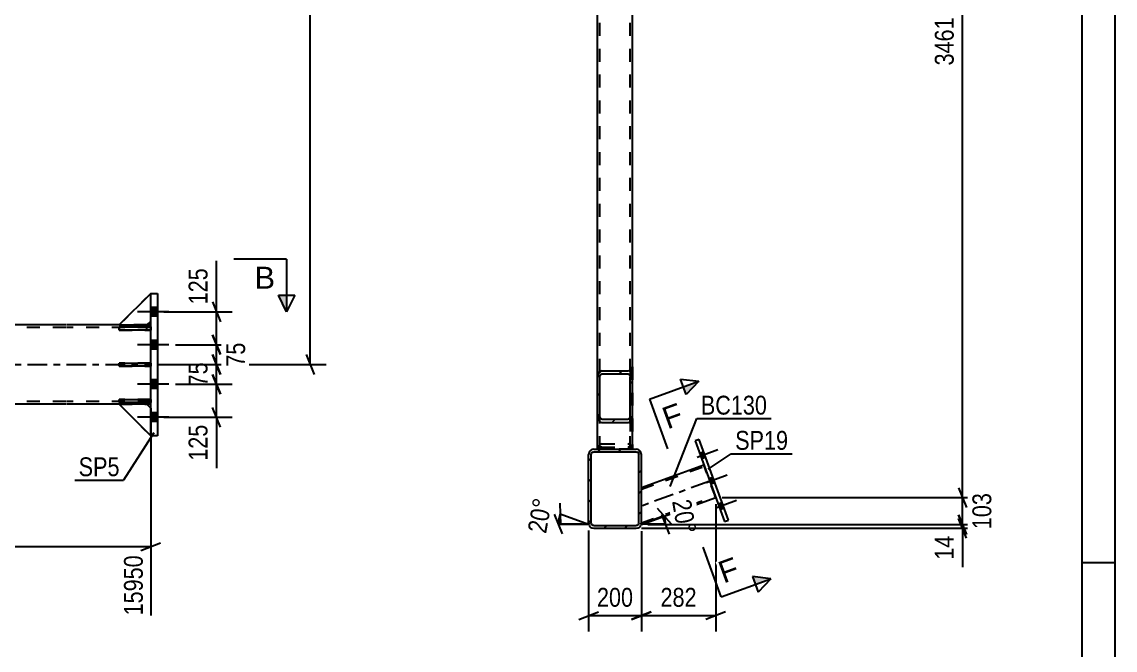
# Model space of a CAD drawing. Header units: millimetres. Extents: x 0 to 841, y 0 to 594.
# Drawn here: x 675.1 to 841, y 284.8 to 380.1 of the extents above; entities that cross this region are included whole.
import ezdxf

# ---------------------------------------------------------------- set-up
doc = ezdxf.new("R2010")
doc.units = ezdxf.units.MM
doc.linetypes.add('DXK_LINE_DOT2', pattern=[3.9198, 1.9599, -1.9599])
doc.linetypes.add('DXK_LINE_DOT3', pattern=[5.9187, 2.979, -0.9799, 0.9799, -0.9799])
doc.styles.add('Arial', font='ARIAL.TTF', dxfattribs={"height": 0.2})
doc.styles.add('Arial Narrow', font='ARIALN.TTF', dxfattribs={"height": 0.2})

# ---------------------------------------------------------------- blocks, each defined once
blk = doc.blocks.new('Unknown-122570250-1133')
at = {"color": 5, "linetype": 'Continuous'}
for p, q in [((841, 0), (841, 594)), ((836, 5), (836, 589)), ((841, 298), (836, 298))]:
    blk.add_line(p, q, dxfattribs=at)
blk = doc.blocks.new('Part-122570250-1794 - 1510')
at = {"color": 7, "linetype": 'DXK_LINE_DOT2'}
for p, q in [((689.9, 322.08), (694.1, 322.08)), ((694.7, 317.28), (689.9, 322.08)), ((694.1, 322.08), (694.7, 321.48)), ((694.7, 321.48), (694.7, 317.28))]:
    blk.add_line(p, q, dxfattribs=at)
blk = doc.blocks.new('Bolt-122570250-1552 - 1510')
at = {"linetype": 'Continuous'}
for points in [[(694.7, 336.77), (694.7, 335.45), (695.7, 335.45), (695.7, 336.77)], [(694.7, 336.77), (694.7, 335.45), (695.7, 335.45), (695.7, 336.77)], [(694.7, 336.77), (694.7, 335.45), (695.7, 335.45), (695.7, 336.77)], [(694.7, 331.77), (694.7, 330.45), (695.7, 330.45), (695.7, 331.77)], [(694.7, 331.77), (694.7, 330.45), (695.7, 330.45), (695.7, 331.77)], [(694.7, 325.77), (694.7, 324.45), (695.7, 324.45), (695.7, 325.77)], [(694.7, 325.77), (694.7, 324.45), (695.7, 324.45), (695.7, 325.77)], [(694.7, 320.77), (694.7, 319.45), (695.7, 319.45), (695.7, 320.77)], [(694.7, 320.77), (694.7, 319.45), (695.7, 319.45), (695.7, 320.77)], [(694.7, 320.77), (694.7, 319.45), (695.7, 319.45), (695.7, 320.77)]]:
    blk.add_hatch(color=1, dxfattribs=at).paths.add_polyline_path(points)
at = {"color": 1, "linetype": 'Continuous'}
for p, q in [((695.7, 336.77), (694.7, 336.77)), ((695.7, 336.77), (694.7, 336.77)), ((695.7, 336.77), (694.7, 336.77)), ((697.46, 336.11), (692.7, 336.11)), ((697.46, 336.11), (692.7, 336.11)), ((697.46, 336.11), (692.7, 336.11)), ((695.7, 335.45), (694.7, 335.45)), ((695.7, 335.45), (694.7, 335.45)), ((695.7, 335.45), (694.7, 335.45)), ((695.7, 331.77), (694.7, 331.77)), ((695.7, 331.77), (694.7, 331.77)), ((697.46, 331.11), (692.7, 331.11)), ((697.46, 331.11), (692.7, 331.11)), ((695.7, 330.45), (694.7, 330.45)), ((695.7, 330.45), (694.7, 330.45)), ((697.46, 325.11), (692.7, 325.11)), ((697.46, 325.11), (692.7, 325.11)), ((695.7, 325.77), (694.7, 325.77)), ((695.7, 325.77), (694.7, 325.77)), ((695.7, 324.45), (694.7, 324.45)), ((695.7, 324.45), (694.7, 324.45)), ((697.46, 320.11), (692.7, 320.11)), ((697.46, 320.11), (692.7, 320.11)), ((697.46, 320.11), (692.7, 320.11)), ((695.7, 320.77), (694.7, 320.77)), ((695.7, 320.77), (694.7, 320.77)), ((695.7, 320.77), (694.7, 320.77)), ((695.7, 319.45), (694.7, 319.45)), ((695.7, 319.45), (694.7, 319.45)), ((695.7, 319.45), (694.7, 319.45))]:
    blk.add_line(p, q, dxfattribs=at)
blk = doc.blocks.new('Part-122570250-1568 - 1510')
at = {"color": 2, "linetype": 'Continuous'}
for p, q in [((681.8, 334.11), (658.24, 334.11)), ((689.9, 334.11), (681.9, 334.11)), ((694.7, 334.11), (694.1, 334.11)), ((681.8, 322.11), (658.24, 322.11)), ((694.7, 322.11), (681.9, 322.11))]:
    blk.add_line(p, q, dxfattribs=at)
at = {"color": 7, "linetype": 'DXK_LINE_DOT2'}
for p, q in [((681.8, 333.71), (658.24, 333.71)), ((694.7, 333.71), (681.9, 333.71)), ((694.1, 334.11), (689.9, 334.11)), ((694.7, 322.11), (694.7, 334.11)), ((681.8, 322.51), (658.24, 322.51)), ((694.7, 322.51), (681.9, 322.51))]:
    blk.add_line(p, q, dxfattribs=at)
at = {"color": 7, "linetype": 'DXK_LINE_DOT3'}
for p, q in [((658.24, 328.11), (681.8, 328.11)), ((681.9, 328.11), (694.7, 328.11))]:
    blk.add_line(p, q, dxfattribs=at)
blk = doc.blocks.new('Part-122570250-1796 - 1510')
at = {"color": 7, "linetype": 'DXK_LINE_DOT2'}
for p, q in [((694.7, 338.91), (689.9, 334.11)), ((694.7, 334.71), (694.7, 338.91)), ((689.9, 334.11), (694.1, 334.11)), ((694.1, 334.11), (694.7, 334.71))]:
    blk.add_line(p, q, dxfattribs=at)
blk = doc.blocks.new('Part-122570250-1777 - 1510')
at = {"color": 2, "linetype": 'Continuous'}
for p, q in [((694.7, 338.91), (695.7, 338.91)), ((694.7, 333.82), (694.7, 338.91)), ((695.7, 338.91), (695.7, 317.31)), ((694.7, 328.32), (694.7, 333.34)), ((694.7, 322.82), (694.7, 327.84)), ((694.7, 317.31), (694.7, 322.34)), ((695.7, 317.31), (694.7, 317.31))]:
    blk.add_line(p, q, dxfattribs=at)
at = {"color": 7, "linetype": 'DXK_LINE_DOT2'}
for p, q in [((694.7, 333.34), (694.7, 333.82)), ((694.7, 327.84), (694.7, 328.32)), ((694.7, 322.34), (694.7, 322.82))]:
    blk.add_line(p, q, dxfattribs=at)
blk = doc.blocks.new('Part-122570250-1788 - 1510')
at = {"color": 2, "linetype": 'Continuous'}
for p, q in [((689.9, 328.32), (694.7, 328.32)), ((689.9, 327.84), (689.9, 328.32)), ((694.7, 327.84), (689.9, 327.84)), ((694.7, 328.32), (694.7, 327.84))]:
    blk.add_line(p, q, dxfattribs=at)
at = {"color": 7, "linetype": 'DXK_LINE_DOT2'}
blk.add_line((694.1, 327.84), (694.1, 328.32), dxfattribs=at)
blk = doc.blocks.new('Part-122570250-1789 - 1510')
at = {"color": 2, "linetype": 'Continuous'}
for p, q in [((689.9, 333.82), (694.7, 333.82)), ((689.9, 333.34), (689.9, 333.82)), ((694.7, 333.82), (694.7, 333.34)), ((694.7, 333.34), (689.9, 333.34))]:
    blk.add_line(p, q, dxfattribs=at)
at = {"color": 7, "linetype": 'DXK_LINE_DOT2'}
blk.add_line((694.1, 333.34), (694.1, 333.82), dxfattribs=at)
blk = doc.blocks.new('Part-122570250-1790 - 1510')
at = {"color": 2, "linetype": 'Continuous'}
for p, q in [((689.9, 322.82), (694.7, 322.82)), ((689.9, 322.34), (689.9, 322.82)), ((694.7, 322.34), (689.9, 322.34)), ((694.7, 322.82), (694.7, 322.34))]:
    blk.add_line(p, q, dxfattribs=at)
at = {"color": 7, "linetype": 'DXK_LINE_DOT2'}
blk.add_line((694.1, 322.34), (694.1, 322.82), dxfattribs=at)
blk = doc.blocks.new('Part-122570250-1791 - 1510')
at = {"color": 7, "linetype": 'DXK_LINE_DOT2'}
for p, q in [((694.7, 328.32), (689.9, 328.32)), ((689.9, 328.32), (689.9, 327.84)), ((689.9, 327.84), (694.7, 327.84)), ((694.1, 327.84), (694.1, 328.32)), ((694.7, 327.84), (694.7, 328.32))]:
    blk.add_line(p, q, dxfattribs=at)
blk = doc.blocks.new('Part-122570250-1792 - 1510')
at = {"color": 7, "linetype": 'DXK_LINE_DOT2'}
for p, q in [((694.7, 333.82), (689.9, 333.82)), ((689.9, 333.82), (689.9, 333.34)), ((694.1, 333.34), (694.1, 333.82)), ((694.7, 333.34), (694.7, 333.82)), ((689.9, 333.34), (694.7, 333.34))]:
    blk.add_line(p, q, dxfattribs=at)
blk = doc.blocks.new('Part-122570250-1793 - 1510')
at = {"color": 7, "linetype": 'DXK_LINE_DOT2'}
for p, q in [((694.7, 322.82), (689.9, 322.82)), ((689.9, 322.82), (689.9, 322.34)), ((689.9, 322.34), (694.7, 322.34)), ((694.1, 322.34), (694.1, 322.82)), ((694.7, 322.34), (694.7, 322.82))]:
    blk.add_line(p, q, dxfattribs=at)
blk = doc.blocks.new('Part-122570250-1795 - 1510')
at = {"color": 2, "linetype": 'Continuous'}
for p, q in [((694.7, 317.28), (689.9, 322.08)), ((694.1, 322.08), (689.9, 322.08)), ((694.1, 322.08), (694.7, 321.48)), ((694.7, 317.31), (694.7, 317.28))]:
    blk.add_line(p, q, dxfattribs=at)
at = {"color": 7, "linetype": 'DXK_LINE_DOT2'}
blk.add_line((694.7, 317.31), (694.7, 321.48), dxfattribs=at)
blk = doc.blocks.new('Part-122570250-1797 - 1510')
at = {"color": 2, "linetype": 'Continuous'}
for p, q in [((694.7, 338.91), (689.9, 334.11)), ((689.9, 334.11), (694.1, 334.11)), ((694.1, 334.11), (694.7, 334.71))]:
    blk.add_line(p, q, dxfattribs=at)
at = {"color": 7, "linetype": 'DXK_LINE_DOT2'}
blk.add_line((694.7, 334.71), (694.7, 338.91), dxfattribs=at)
blk = doc.blocks.new('Part-122570250-3984 - 3982')
at = {"linetype": 'Continuous'}
h = blk.add_hatch(dxfattribs=at)
h.set_pattern_fill('', scale=0.7, style=0, pattern_type=0)
h.set_pattern_definition([(45, (761.1313, 304.062), (-1.57154, 1.57154), [])])
h.paths.add_polyline_path([(761.13, 314.46), (761.13, 304.06), (761.19, 303.76), (761.37, 303.5), (761.63, 303.32), (761.93, 303.26), (768.33, 303.26), (768.64, 303.32), (768.9, 303.5), (769.07, 303.76), (769.13, 304.06), (769.13, 314.46), (769.07, 314.77), (768.9, 315.03), (768.64, 315.2), (768.33, 315.26), (761.93, 315.26), (761.63, 315.2), (761.37, 315.03), (761.19, 314.77)])
h.paths.add_polyline_path([(761.65, 314.74), (761.78, 314.83), (761.93, 314.86), (768.33, 314.86), (768.48, 314.83), (768.61, 314.74), (768.7, 314.62), (768.73, 314.46), (768.73, 304.06), (768.7, 303.91), (768.61, 303.78), (768.48, 303.69), (768.33, 303.66), (761.93, 303.66), (761.78, 303.69), (761.65, 303.78), (761.56, 303.91), (761.53, 304.06), (761.53, 314.46), (761.56, 314.62)])
at = {"color": 2, "linetype": 'Continuous'}
for p, q in [((761.93, 315.26), (761.63, 315.2)), ((761.93, 315.26), (761.93, 315.26)), ((761.93, 315.26), (768.33, 315.26)), ((768.33, 315.26), (768.33, 315.26)), ((768.64, 315.2), (768.33, 315.26)), ((761.19, 314.77), (761.13, 314.46)), ((761.13, 314.46), (761.13, 314.46)), ((761.13, 304.06), (761.13, 314.46)), ((761.53, 314.46), (761.56, 314.62)), ((761.53, 314.46), (761.53, 314.46)), ((761.53, 304.06), (761.53, 314.46)), ((761.78, 314.83), (761.93, 314.86)), ((761.93, 314.86), (761.93, 314.86)), ((761.93, 314.86), (768.33, 314.86)), ((768.33, 314.86), (768.33, 314.86)), ((768.33, 314.86), (768.48, 314.83)), ((768.7, 314.62), (768.73, 314.46)), ((768.73, 314.46), (768.73, 314.46)), ((768.73, 304.06), (768.73, 314.46)), ((769.13, 314.46), (769.07, 314.77)), ((769.13, 314.46), (769.13, 314.46)), ((769.13, 304.06), (769.13, 314.46)), ((761.13, 304.06), (761.13, 304.06)), ((761.13, 304.06), (761.19, 303.76)), ((761.53, 304.06), (761.53, 304.06)), ((761.56, 303.91), (761.53, 304.06)), ((761.93, 303.66), (761.78, 303.69)), ((761.93, 303.66), (761.93, 303.66)), ((761.93, 303.66), (768.33, 303.66)), ((768.48, 303.69), (768.33, 303.66)), ((768.33, 303.66), (768.33, 303.66)), ((768.73, 304.06), (768.7, 303.91)), ((768.73, 304.06), (768.73, 304.06)), ((769.07, 303.76), (769.13, 304.06)), ((769.13, 304.06), (769.13, 304.06)), ((761.63, 303.32), (761.93, 303.26)), ((761.93, 303.26), (761.93, 303.26)), ((761.93, 303.26), (768.33, 303.26)), ((768.33, 303.26), (768.64, 303.32)), ((768.33, 303.26), (768.33, 303.26))]:
    blk.add_line(p, q, dxfattribs=at)
for centre, radius, start, end in [((761.93, 314.46), 0.8, 112.5, 157.5), ((768.33, 314.46), 0.8, 22.5, 67.5), ((761.93, 314.46), 0.4, 112.5, 157.5), ((768.33, 314.46), 0.4, 22.5, 67.5), ((761.93, 304.06), 0.8, 202.5, 247.5), ((761.93, 304.06), 0.4, 202.5, 247.5), ((768.33, 304.06), 0.4, 292.5, 337.5), ((768.33, 304.06), 0.8, 292.5, 337.5)]:
    blk.add_arc(centre, radius, start, end, dxfattribs=at)
blk = doc.blocks.new('Part-122570250-4048 - 3982')
at = {"color": 2, "linetype": 'Continuous'}
for p, q in [((769.13, 309.43), (778.6, 312.88)), ((769.13, 303.81), (780.41, 307.92)), ((769.13, 303.85), (769.13, 304.06)), ((769.13, 303.85), (769.13, 303.81))]:
    blk.add_line(p, q, dxfattribs=at)
at = {"color": 7, "linetype": 'DXK_LINE_DOT2'}
for p, q in [((769.13, 309.18), (778.68, 312.65)), ((780.41, 307.92), (778.6, 312.88)), ((769.13, 309.39), (769.13, 309.43)), ((769.13, 304.06), (769.13, 309.43)), ((769.13, 304.07), (780.33, 308.14))]:
    blk.add_line(p, q, dxfattribs=at)
at = {"color": 7, "linetype": 'DXK_LINE_DOT3'}
blk.add_line((779.5, 310.4), (769.13, 306.62), dxfattribs=at)
blk = doc.blocks.new('Part-122570250-4037 - 3982')
at = {"color": 7, "linetype": 'DXK_LINE_DOT2'}
for p, q in [((762.49, 315.26), (762.49, 327.75)), ((762.81, 315.26), (762.81, 327.75)), ((767.45, 327.75), (767.45, 315.26)), ((767.77, 327.75), (767.77, 315.26)), ((762.49, 315.26), (767.77, 315.26)), ((762.83, 315.26), (762.49, 315.26)), ((762.54, 315.48), (762.51, 315.26)), ((762.81, 315.26), (762.83, 315.26)), ((762.83, 315.26), (762.84, 315.29)), ((763.01, 316.03), (762.89, 315.99)), ((763.13, 316.06), (763.01, 316.03)), ((763.01, 315.55), (763.13, 315.59)), ((763.13, 316.06), (767.13, 316.06)), ((763.13, 315.59), (767.13, 315.59)), ((767.38, 315.99), (767.13, 316.06)), ((767.13, 315.59), (767.25, 315.55)), ((767.43, 315.29), (767.43, 315.26)), ((767.45, 315.26), (767.43, 315.26)), ((767.75, 315.26), (767.43, 315.26)), ((767.75, 315.26), (767.72, 315.48)), ((767.77, 315.26), (767.75, 315.26)), ((767.77, 315.26), (767.77, 315.26))]:
    blk.add_line(p, q, dxfattribs=at)
for centre, radius, start, end in [((763.38, 315.28), 0.863, 124.9769, 167.0015), ((763.26, 315.2), 0.432, 124.9769, 167.0015), ((767.01, 315.2), 0.432, 12.9985, 55.0231), ((766.88, 315.28), 0.863, 12.9985, 55.0231)]:
    blk.add_arc(centre, radius, start, end, dxfattribs=at)
blk = doc.blocks.new('Part-122570250-4023 - 3982')
at = {"color": 7, "linetype": 'DXK_LINE_DOT2'}
for p, q in [((762.49, 430.86), (767.77, 430.86)), ((762.49, 419.91), (762.49, 430.86)), ((762.81, 315.26), (762.81, 430.86)), ((767.45, 315.26), (767.45, 430.86)), ((767.77, 419.91), (767.77, 430.86)), ((762.49, 315.26), (762.49, 326.21)), ((767.77, 315.26), (767.77, 326.21)), ((762.49, 315.26), (762.49, 315.26)), ((762.49, 315.26), (767.77, 315.26)), ((767.77, 315.26), (762.49, 315.26)), ((762.81, 315.26), (762.81, 315.26)), ((767.45, 315.26), (767.45, 315.26)), ((767.77, 315.26), (767.77, 315.26))]:
    blk.add_line(p, q, dxfattribs=at)
at = {"color": 2, "linetype": 'Continuous'}
for p, q in [((762.49, 326.21), (762.49, 419.91)), ((767.77, 326.21), (767.77, 419.91))]:
    blk.add_line(p, q, dxfattribs=at)
blk = doc.blocks.new('Bolt-122570250-4121 - 3982')
at = {"linetype": 'Continuous'}
for points in [[(777.95, 314.67), (778.25, 313.84), (778.85, 314.06), (778.55, 314.88)], [(777.95, 314.67), (778.25, 313.84), (778.85, 314.06), (778.55, 314.88)], [(777.95, 314.67), (778.25, 313.84), (778.85, 314.06), (778.55, 314.88)], [(779.35, 310.81), (779.66, 309.99), (780.26, 310.2), (779.96, 311.03)], [(779.35, 310.81), (779.66, 309.99), (780.26, 310.2), (779.96, 311.03)], [(780.76, 306.96), (781.06, 306.13), (781.66, 306.35), (781.36, 307.18)], [(780.76, 306.96), (781.06, 306.13), (781.66, 306.35), (781.36, 307.18)], [(780.76, 306.96), (781.06, 306.13), (781.66, 306.35), (781.36, 307.18)]]:
    blk.add_hatch(color=1, dxfattribs=at).paths.add_polyline_path(points)
at = {"color": 1, "linetype": 'Continuous'}
for p, q in [((777.61, 314.07), (780.73, 315.21)), ((777.61, 314.07), (780.73, 315.21)), ((777.61, 314.07), (780.73, 315.21)), ((777.95, 314.67), (778.55, 314.88)), ((777.95, 314.67), (778.55, 314.88)), ((777.95, 314.67), (778.55, 314.88)), ((778.25, 313.84), (778.85, 314.06)), ((778.25, 313.84), (778.85, 314.06)), ((778.25, 313.84), (778.85, 314.06)), ((779.02, 310.22), (782.14, 311.36)), ((779.02, 310.22), (782.14, 311.36)), ((779.35, 310.81), (779.96, 311.03)), ((779.35, 310.81), (779.96, 311.03)), ((779.66, 309.99), (780.26, 310.2)), ((779.66, 309.99), (780.26, 310.2)), ((780.42, 306.37), (783.54, 307.5)), ((780.42, 306.37), (783.54, 307.5)), ((780.42, 306.37), (783.54, 307.5)), ((780.76, 306.96), (781.36, 307.18)), ((780.76, 306.96), (781.36, 307.18)), ((780.76, 306.96), (781.36, 307.18)), ((781.06, 306.13), (781.66, 306.35)), ((781.06, 306.13), (781.66, 306.35)), ((781.06, 306.13), (781.66, 306.35))]:
    blk.add_line(p, q, dxfattribs=at)
blk = doc.blocks.new('Part-122570250-4096 - 3982')
at = {"color": 2, "linetype": 'Continuous'}
for p, q in [((777.88, 316.73), (777.28, 316.51)), ((777.28, 316.51), (781.73, 304.29)), ((782.33, 304.51), (777.88, 316.73)), ((781.73, 304.29), (782.33, 304.51))]:
    blk.add_line(p, q, dxfattribs=at)
blk = doc.blocks.new('Part-122570250-4148 - 3982')
at = {"linetype": 'Continuous'}
h = blk.add_hatch(dxfattribs=at)
h.set_pattern_fill('', scale=0.7, style=0, pattern_type=0)
h.set_pattern_definition([(45, (762.4913, 320.2828), (-1.57154, 1.57154), [])])
h.paths.add_polyline_path([(762.49, 326.21), (762.49, 320.28), (762.54, 319.92), (762.68, 319.61), (762.89, 319.41), (763.13, 319.33), (767.13, 319.33), (767.38, 319.41), (767.58, 319.61), (767.72, 319.92), (767.77, 320.28), (767.77, 326.21), (767.72, 326.57), (767.58, 326.88), (767.38, 327.09), (767.13, 327.16), (763.13, 327.16), (762.89, 327.09), (762.68, 326.88), (762.54, 326.57)])
h.paths.add_polyline_path([(762.91, 326.55), (763.01, 326.65), (763.13, 326.68), (767.13, 326.68), (767.25, 326.65), (767.36, 326.55), (767.43, 326.39), (767.45, 326.21), (767.45, 320.28), (767.43, 320.1), (767.36, 319.95), (767.25, 319.84), (767.13, 319.81), (763.13, 319.81), (763.01, 319.84), (762.91, 319.95), (762.84, 320.1), (762.81, 320.28), (762.81, 326.21), (762.84, 326.39)])
at = {"color": 2, "linetype": 'Continuous'}
for p, q in [((763.13, 327.16), (762.89, 327.09)), ((763.13, 327.16), (767.13, 327.16)), ((767.38, 327.09), (767.13, 327.16)), ((762.54, 326.57), (762.49, 326.21)), ((762.49, 320.28), (762.49, 326.21)), ((762.81, 326.21), (762.84, 326.39)), ((762.81, 320.28), (762.81, 326.21)), ((763.01, 326.65), (763.13, 326.68)), ((763.13, 326.68), (767.13, 326.68)), ((767.13, 326.68), (767.25, 326.65)), ((767.43, 326.39), (767.45, 326.21)), ((767.45, 320.28), (767.45, 326.21)), ((767.77, 326.21), (767.72, 326.57)), ((767.77, 320.28), (767.77, 326.21)), ((762.49, 315.26), (762.49, 320.28)), ((762.49, 320.28), (762.54, 319.92)), ((762.84, 320.1), (762.81, 320.28)), ((767.45, 320.28), (767.43, 320.1)), ((767.72, 319.92), (767.77, 320.28)), ((767.77, 315.26), (767.77, 320.28)), ((762.89, 319.41), (763.13, 319.33)), ((763.13, 319.81), (763.01, 319.84)), ((763.13, 319.81), (767.13, 319.81)), ((763.13, 319.33), (767.13, 319.33)), ((767.25, 319.84), (767.13, 319.81)), ((767.13, 319.33), (767.38, 319.41))]:
    blk.add_line(p, q, dxfattribs=at)
at = {"color": 7, "linetype": 'DXK_LINE_DOT2'}
for p, q in [((762.49, 320.28), (762.49, 326.21)), ((762.81, 315.26), (762.81, 326.21)), ((767.45, 315.26), (767.45, 326.21)), ((767.77, 320.28), (767.77, 326.21)), ((762.49, 315.26), (767.45, 315.26)), ((762.49, 315.26), (762.49, 315.26)), ((762.49, 315.26), (762.51, 315.26)), ((762.51, 315.26), (762.54, 315.48)), ((762.51, 315.26), (762.83, 315.26)), ((762.81, 315.26), (762.83, 315.26)), ((762.84, 315.29), (762.83, 315.26)), ((762.89, 315.99), (763.13, 316.06)), ((763.13, 315.59), (763.01, 315.55)), ((763.13, 316.06), (767.13, 316.06)), ((763.13, 315.59), (767.13, 315.59)), ((767.72, 315.26), (763.13, 315.26)), ((767.13, 316.06), (767.38, 315.99)), ((767.25, 315.55), (767.13, 315.59)), ((767.43, 315.26), (767.43, 315.29)), ((767.45, 315.26), (767.43, 315.26)), ((767.43, 315.26), (767.77, 315.26)), ((767.72, 315.48), (767.75, 315.26)), ((767.77, 315.26), (767.72, 315.26)), ((767.77, 315.26), (767.77, 315.26))]:
    blk.add_line(p, q, dxfattribs=at)
at = {"color": 2, "linetype": 'Continuous'}
for centre, radius, start, end in [((763.38, 326.38), 0.863, 124.9769, 167.0015), ((766.88, 326.38), 0.863, 12.9985, 55.0231), ((763.26, 326.29), 0.432, 124.9769, 167.0015), ((767.01, 326.29), 0.432, 12.9985, 55.0231), ((763.26, 320.2), 0.432, 192.9985, 235.0231), ((767.01, 320.2), 0.432, 304.9769, 347.0015), ((763.38, 320.11), 0.863, 192.9985, 235.0231), ((766.88, 320.11), 0.863, 304.9769, 347.0015)]:
    blk.add_arc(centre, radius, start, end, dxfattribs=at)
at = {"color": 7, "linetype": 'DXK_LINE_DOT2'}
for centre, radius, start, end in [((763.38, 315.28), 0.863, 124.9769, 167.0015), ((763.26, 315.2), 0.432, 124.9769, 167.0015), ((767.01, 315.2), 0.432, 12.9985, 55.0231), ((766.88, 315.28), 0.863, 12.9985, 55.0231)]:
    blk.add_arc(centre, radius, start, end, dxfattribs=at)
blk = doc.blocks.new('StraightDimension-122570250-2062 - 1510')
at = {"color": 7, "linetype": 'Continuous'}
for p, q in [((719.49, 454.21), (718.29, 457.21)), ((672.04, 455.71), (721.29, 455.71)), ((718.89, 328.11), (718.89, 455.71)), ((718.29, 329.61), (719.49, 326.61)), ((695.7, 328.11), (721.29, 328.11))]:
    blk.add_line(p, q, dxfattribs=at)
at = {"color": 0}
blk.add_wipeout([(718.14, 396.17), (713.94, 396.17), (713.94, 387.66), (718.14, 387.66)], dxfattribs=at)
at = {"color": 3, "style": 'Arial Narrow'}
blk.add_text('3190', height=2.863, rotation=90.0002, dxfattribs=at).set_placement((717.54, 388.26))
blk = doc.blocks.new('StraightDimension-122570250-9726 - 1510')
at = {"color": 7, "linetype": 'Continuous'}
for p, q in [((704.06, 329.61), (705.26, 326.61)), ((695.7, 328.11), (707.06, 328.11)), ((704.66, 325.11), (704.66, 328.11)), ((698.46, 325.11), (707.06, 325.11)), ((705.26, 323.61), (704.06, 326.61))]:
    blk.add_line(p, q, dxfattribs=at)
at = {"color": 0}
blk.add_wipeout([(703.91, 329.04), (699.71, 329.04), (699.71, 324.18), (703.91, 324.18)], dxfattribs=at)
at = {"color": 3, "style": 'Arial Narrow'}
blk.add_text('75', height=2.863, rotation=90.0002, dxfattribs=at).set_placement((703.31, 324.78))
blk = doc.blocks.new('StraightDimension-122570250-2362 - 1510')
at = {"color": 7, "linetype": 'Continuous'}
for p, q in [((644.86, 333.44), (644.86, 290.03)), ((694.7, 321.08), (694.7, 290.03)), ((646.36, 301.07), (643.36, 299.87)), ((644.86, 300.47), (694.7, 300.47)), ((693.2, 299.87), (696.2, 301.07))]:
    blk.add_line(p, q, dxfattribs=at)
at = {"color": 0}
blk.add_wipeout([(674.04, 301.22), (674.04, 305.42), (665.53, 305.42), (665.53, 301.22)], dxfattribs=at)
at = {"color": 0, "linetype": 'Continuous'}
blk.add_wipeout([(694.1, 299.77), (689.9, 299.77), (689.9, 289.43), (694.1, 289.43)], dxfattribs=at)
at = {"color": 3, "style": 'Arial Narrow'}
blk.add_text('2208', height=2.863, dxfattribs=at).set_placement((666.13, 301.82))
at = {"color": 3, "linetype": 'Continuous', "style": 'Arial Narrow'}
blk.add_text('15950', height=2.863, rotation=90.0002, dxfattribs=at).set_placement((693.5, 290.03))
blk = doc.blocks.new('StraightDimension-122570250-9724 - 1510')
at = {"color": 7, "linetype": 'Continuous'}
for p, q in [((704.06, 337.61), (705.26, 334.61)), ((696.7, 336.11), (707.06, 336.11)), ((704.66, 331.11), (704.66, 336.11)), ((705.26, 329.61), (704.06, 332.61)), ((698.46, 331.11), (707.06, 331.11))]:
    blk.add_line(p, q, dxfattribs=at)
at = {"color": 0}
blk.add_wipeout([(703.91, 343.32), (699.71, 343.32), (699.71, 336.64), (703.91, 336.64)], dxfattribs=at)
at = {"color": 7, "linetype": 'Continuous'}
blk.add_line((704.66, 336.11), (704.66, 343.85), dxfattribs=at)
blk.add_line((704.66, 336.11), (704.66, 343.85), dxfattribs=at)
at = {"color": 3, "style": 'Arial Narrow'}
blk.add_text('125', height=2.863, rotation=90.0002, dxfattribs=at).set_placement((703.31, 337.24))
blk = doc.blocks.new('StraightDimension-122570250-9725 - 1510')
at = {"color": 7, "linetype": 'Continuous'}
for p, q in [((704.06, 332.61), (705.26, 329.61)), ((698.46, 331.11), (707.51, 331.11)), ((704.66, 328.11), (704.66, 331.11)), ((705.26, 326.61), (704.06, 329.61)), ((695.7, 328.11), (707.51, 328.11))]:
    blk.add_line(p, q, dxfattribs=at)
at = {"color": 0}
blk.add_wipeout([(709.61, 332.04), (705.41, 332.04), (705.41, 327.18), (709.61, 327.18)], dxfattribs=at)
at = {"color": 3, "style": 'Arial Narrow'}
blk.add_text('75', height=2.863, rotation=90.0002, dxfattribs=at).set_placement((709.01, 327.78))
blk = doc.blocks.new('StraightDimension-122570250-9727 - 1510')
at = {"color": 7, "linetype": 'Continuous'}
for p, q in [((698.46, 325.11), (707.06, 325.11)), ((704.06, 326.61), (705.26, 323.61)), ((704.66, 320.11), (704.66, 325.11)), ((696.7, 320.11), (707.06, 320.11)), ((705.26, 318.61), (704.06, 321.61))]:
    blk.add_line(p, q, dxfattribs=at)
at = {"color": 0}
blk.add_wipeout([(703.91, 319.59), (699.71, 319.59), (699.71, 312.9), (703.91, 312.9)], dxfattribs=at)
at = {"color": 7, "linetype": 'Continuous'}
blk.add_line((704.66, 320.11), (704.66, 312.38), dxfattribs=at)
blk.add_line((704.66, 320.11), (704.66, 312.38), dxfattribs=at)
at = {"color": 3, "style": 'Arial Narrow'}
blk.add_text('125', height=2.863, rotation=90.0002, dxfattribs=at).set_placement((703.31, 313.5))
blk = doc.blocks.new('AngleDimension-122570250-4245 - 3982')
at = {"color": 7, "linetype": 'Continuous'}
for p, q in [((771.51, 306.33), (773.66, 303.92)), ((773.41, 302.37), (772.21, 305.37)), ((772.58, 305.13), (769.13, 303.87)), ((772.81, 303.87), (769.13, 303.87)), ((770.13, 303.87), (772.81, 303.87))]:
    blk.add_line(p, q, dxfattribs=at)
blk.add_arc((769.13, 303.87), 3.67, 360, 19.9997, dxfattribs=at)
at = {"color": 0}
blk.add_wipeout([(774.2, 301.49), (778.33, 302.22), (777.21, 308.58), (773.08, 307.85)], dxfattribs=at)
at = {"color": 3, "style": 'Arial Narrow'}
blk.add_text('20°', height=2.863, rotation=-80.0021, dxfattribs=at).set_placement((773.77, 307.36))
blk = doc.blocks.new('StraightDimension-122570250-4185 - 3982')
at = {"color": 7, "linetype": 'Continuous'}
for p, q in [((780.41, 306.92), (780.41, 287.6)), ((769.13, 302.81), (769.13, 287.6)), ((767.63, 289.4), (770.63, 290.6)), ((781.91, 290.6), (778.91, 289.4)), ((769.13, 290), (780.41, 290))]:
    blk.add_line(p, q, dxfattribs=at)
at = {"color": 0}
blk.add_wipeout([(778.11, 290.75), (778.11, 294.95), (771.43, 294.95), (771.43, 290.75)], dxfattribs=at)
at = {"color": 3, "style": 'Arial Narrow'}
blk.add_text('282', height=2.863, dxfattribs=at).set_placement((772.03, 291.35))
blk = doc.blocks.new('AngleDimension-122570250-4212 - 3982')
at = {"color": 7, "linetype": 'Continuous'}
for p, q in [((756.77, 307.08), (756.87, 303.85)), ((757.14, 302.4), (755.94, 305.4)), ((756.82, 305.47), (761.13, 303.9)), ((760.13, 303.9), (756.54, 303.9)), ((756.54, 303.9), (761.13, 303.9))]:
    blk.add_line(p, q, dxfattribs=at)
blk.add_arc((761.13, 303.9), 4.59, 159.9998, 180, dxfattribs=at)
at = {"color": 0}
blk.add_wipeout([(756.28, 308.03), (752.15, 308.76), (751.03, 302.4), (755.16, 301.67)], dxfattribs=at)
at = {"color": 3, "style": 'Arial Narrow'}
blk.add_text('20°', height=2.863, rotation=80.0021, dxfattribs=at).set_placement((754.67, 302.36))
blk = doc.blocks.new('StraightDimension-122570250-4281 - 3982')
at = {"color": 7, "linetype": 'Continuous'}
for p, q in [((817.26, 305.31), (818.46, 302.31)), ((770.13, 303.81), (820.26, 303.81)), ((818.46, 301.76), (817.26, 304.76)), ((817.86, 303.26), (817.86, 303.81)), ((769.17, 303.26), (820.26, 303.26))]:
    blk.add_line(p, q, dxfattribs=at)
at = {"color": 0}
blk.add_wipeout([(817.11, 302.74), (812.91, 302.74), (812.91, 297.88), (817.11, 297.88)], dxfattribs=at)
at = {"color": 7, "linetype": 'Continuous'}
blk.add_line((817.86, 303.26), (817.86, 297.36), dxfattribs=at)
blk.add_line((817.86, 303.26), (817.86, 297.36), dxfattribs=at)
at = {"color": 3, "style": 'Arial Narrow'}
blk.add_text('14', height=2.863, rotation=90.0002, dxfattribs=at).set_placement((816.51, 298.48))
blk = doc.blocks.new('StraightDimension-122570250-4301 - 3982')
at = {"color": 7, "linetype": 'Continuous'}
for p, q in [((818.46, 444.87), (817.26, 447.87)), ((791.93, 446.37), (820.26, 446.37)), ((817.86, 307.92), (817.86, 446.37)), ((817.26, 309.42), (818.46, 306.42)), ((781.41, 307.92), (820.26, 307.92))]:
    blk.add_line(p, q, dxfattribs=at)
at = {"color": 0}
blk.add_wipeout([(817.11, 381.4), (812.91, 381.4), (812.91, 372.89), (817.11, 372.89)], dxfattribs=at)
at = {"color": 3, "style": 'Arial Narrow'}
blk.add_text('3461', height=2.863, rotation=90.0002, dxfattribs=at).set_placement((816.51, 373.49))
blk = doc.blocks.new('StraightDimension-122570250-4186 - 3982')
at = {"color": 7, "linetype": 'Continuous'}
for p, q in [((761.13, 302.9), (761.13, 287.6)), ((769.13, 302.81), (769.13, 287.6)), ((759.63, 289.4), (762.63, 290.6)), ((770.63, 290.6), (767.63, 289.4)), ((761.13, 290), (769.13, 290))]:
    blk.add_line(p, q, dxfattribs=at)
at = {"color": 0}
blk.add_wipeout([(768.47, 290.75), (768.47, 294.95), (761.79, 294.95), (761.79, 290.75)], dxfattribs=at)
at = {"color": 3, "style": 'Arial Narrow'}
blk.add_text('200', height=2.863, dxfattribs=at).set_placement((762.39, 291.35))
blk = doc.blocks.new('StraightDimension-122570250-4291 - 3982')
at = {"color": 7, "linetype": 'Continuous'}
for p, q in [((817.26, 309.42), (818.46, 306.42)), ((781.41, 307.92), (820.71, 307.92)), ((817.86, 303.81), (817.86, 307.92)), ((818.46, 302.31), (817.26, 305.31)), ((770.13, 303.81), (820.71, 303.81))]:
    blk.add_line(p, q, dxfattribs=at)
at = {"color": 0}
blk.add_wipeout([(822.81, 309.21), (818.61, 309.21), (818.61, 302.52), (822.81, 302.52)], dxfattribs=at)
at = {"color": 3, "style": 'Arial Narrow'}
blk.add_text('103', height=2.863, rotation=90.0002, dxfattribs=at).set_placement((822.21, 303.12))
blk = doc.blocks.new('Mark-122570250-1773 - 1510')
at = {"color": 0}
blk.add_wipeout([(689.97, 311.16), (689.97, 314.16), (683.76, 314.16), (683.76, 311.16)], dxfattribs=at)
blk.add_wipeout([(689.97, 311.16), (689.97, 314.16), (683.76, 314.16), (683.76, 311.16)], dxfattribs=at)
at = {"color": 30, "linetype": 'Continuous'}
for p in [(695.18, 317.76), (683.16, 310.56)]:
    blk.add_line(p, (690.57, 310.56), dxfattribs=at)
at = {"color": 3, "style": 'Arial Narrow'}
blk.add_text('SP5', height=2.863, dxfattribs=at).set_placement((683.76, 311.16))
blk = doc.blocks.new('SectionMark-122570250-2579 - 1510')
at = {"linetype": 'Continuous'}
blk.add_hatch(color=6, dxfattribs=at).paths.add_polyline_path([(714.06, 338.61), (715.31, 338.61), (715.31, 336.11)])
at = {"color": 6, "linetype": 'Continuous'}
for p, q in [((715.31, 344.11), (707.31, 344.11)), ((715.31, 344.11), (715.31, 336.11)), ((714.06, 338.61), (716.56, 338.61)), ((715.31, 336.11), (714.06, 338.61)), ((716.56, 338.61), (715.31, 336.11))]:
    blk.add_line(p, q, dxfattribs=at)
at = {"color": 0, "linetype": 'Continuous'}
blk.add_wipeout([(713.56, 339.61), (713.56, 343.11), (710.45, 343.11), (710.45, 339.61)], dxfattribs=at)
at = {"color": 3, "linetype": 'Continuous', "style": 'Arial'}
blk.add_text('B', height=3.34, dxfattribs=at).set_placement((710.45, 339.61))
blk = doc.blocks.new('Mark-122570250-4044 - 3982')
at = {"color": 0}
blk.add_wipeout([(788.2, 320.51), (788.2, 323.51), (778.15, 323.51), (778.15, 320.51)], dxfattribs=at)
blk.add_wipeout([(788.2, 320.51), (788.2, 323.51), (778.15, 323.51), (778.15, 320.51)], dxfattribs=at)
at = {"color": 30, "linetype": 'Continuous'}
for p, q in [((773.51, 309.6), (777.55, 319.91)), ((777.55, 319.91), (788.8, 319.91))]:
    blk.add_line(p, q, dxfattribs=at)
at = {"color": 3, "style": 'Arial Narrow'}
blk.add_text('BC130', height=2.863, dxfattribs=at).set_placement((778.15, 320.51))
blk = doc.blocks.new('Mark-122570250-4092 - 3982')
at = {"color": 0}
blk.add_wipeout([(791.4, 315.17), (791.4, 318.17), (783.36, 318.17), (783.36, 315.17)], dxfattribs=at)
blk.add_wipeout([(791.4, 315.17), (791.4, 318.17), (783.36, 318.17), (783.36, 315.17)], dxfattribs=at)
at = {"color": 30, "linetype": 'Continuous'}
for p, q in [((779.25, 312.22), (782.76, 314.57)), ((782.76, 314.57), (792, 314.57))]:
    blk.add_line(p, q, dxfattribs=at)
at = {"color": 3, "style": 'Arial Narrow'}
blk.add_text('SP19', height=2.863, dxfattribs=at).set_placement((783.36, 315.17))
blk = doc.blocks.new('SectionMark-122570250-10689 - 3982')
at = {"linetype": 'Continuous'}
for points in [[(775.94, 323.54), (775.51, 324.71), (777.86, 325.57)], [(786.42, 294.74), (785.99, 295.92), (788.77, 295.6)]]:
    blk.add_hatch(color=6, dxfattribs=at).paths.add_polyline_path(points)
at = {"color": 6, "linetype": 'Continuous'}
for p, q in [((775.94, 323.54), (775.08, 325.89)), ((775.08, 325.89), (777.86, 325.57)), ((777.86, 325.57), (775.94, 323.54)), ((788.77, 295.6), (785.99, 295.92)), ((785.99, 295.92), (786.84, 293.57)), ((788.77, 295.6), (786.84, 293.57))]:
    blk.add_line(p, q, dxfattribs=at)
at = {"color": 0, "linetype": 'Continuous'}
for points in [[(775.75, 319.21), (774.56, 322.5), (771.88, 321.53), (773.08, 318.24)], [(784.27, 295.82), (783.07, 299.11), (780.39, 298.14), (781.59, 294.85)]]:
    blk.add_wipeout(points, dxfattribs=at)
at = {"color": 6, "linetype": 'Continuous'}
for p, q in [((770.34, 322.83), (777.86, 325.57)), ((770.34, 322.83), (773.08, 315.31)), ((781.25, 292.86), (778.51, 300.38)), ((781.25, 292.86), (788.77, 295.6))]:
    blk.add_line(p, q, dxfattribs=at)
at = {"color": 3, "linetype": 'Continuous', "style": 'Arial'}
for p in [(773.08, 318.24), (781.59, 294.85)]:
    blk.add_text('F', height=3.34, rotation=20.002, dxfattribs=at).set_placement(p)

msp = doc.modelspace()

# ---------------------------------------------------------------- block references
for name in ['Unknown-122570250-1133', 'Part-122570250-4023 - 3982', 'Part-122570250-1796 - 1510', 'Part-122570250-1797 - 1510', 'Part-122570250-1777 - 1510', 'Bolt-122570250-1552 - 1510', 'Part-122570250-1568 - 1510', 'Part-122570250-1789 - 1510', 'Part-122570250-1792 - 1510', 'Part-122570250-1788 - 1510', 'Part-122570250-1791 - 1510', 'Part-122570250-4037 - 3982', 'Part-122570250-4148 - 3982', 'Part-122570250-1790 - 1510', 'Part-122570250-1793 - 1510', 'Part-122570250-1794 - 1510', 'Part-122570250-1795 - 1510', 'Part-122570250-3984 - 3982', 'Part-122570250-4096 - 3982', 'Bolt-122570250-4121 - 3982', 'Part-122570250-4048 - 3982']:
    msp.add_blockref(name, (0, 0))

# ---------------------------------------------------------------- next in the draw order: block references
for name in ['StraightDimension-122570250-2062 - 1510', 'AngleDimension-122570250-4212 - 3982', 'AngleDimension-122570250-4245 - 3982']:
    msp.add_blockref(name, (0, 0))

# ---------------------------------------------------------------- next in the draw order: block references
for name in ['StraightDimension-122570250-9726 - 1510', 'StraightDimension-122570250-4185 - 3982']:
    msp.add_blockref(name, (0, 0))

# ---------------------------------------------------------------- next in the draw order: block references
for name in ['StraightDimension-122570250-4301 - 3982', 'StraightDimension-122570250-2362 - 1510', 'StraightDimension-122570250-4281 - 3982']:
    msp.add_blockref(name, (0, 0))

# ---------------------------------------------------------------- next in the draw order: block references
for name in ['StraightDimension-122570250-9724 - 1510', 'Mark-122570250-1773 - 1510', 'StraightDimension-122570250-4186 - 3982']:
    msp.add_blockref(name, (0, 0))

# ---------------------------------------------------------------- next in the draw order: block references
for name in ['SectionMark-122570250-2579 - 1510', 'StraightDimension-122570250-9725 - 1510', 'StraightDimension-122570250-4291 - 3982']:
    msp.add_blockref(name, (0, 0))

# ---------------------------------------------------------------- next in the draw order: block references
for name in ['StraightDimension-122570250-9727 - 1510', 'Mark-122570250-4044 - 3982']:
    msp.add_blockref(name, (0, 0))

# ---------------------------------------------------------------- next in the draw order: block references
msp.add_blockref('Mark-122570250-4092 - 3982', (0, 0))

# ---------------------------------------------------------------- next in the draw order: block references
msp.add_blockref('SectionMark-122570250-10689 - 3982', (0, 0))

doc.saveas('drawing.dxf')
